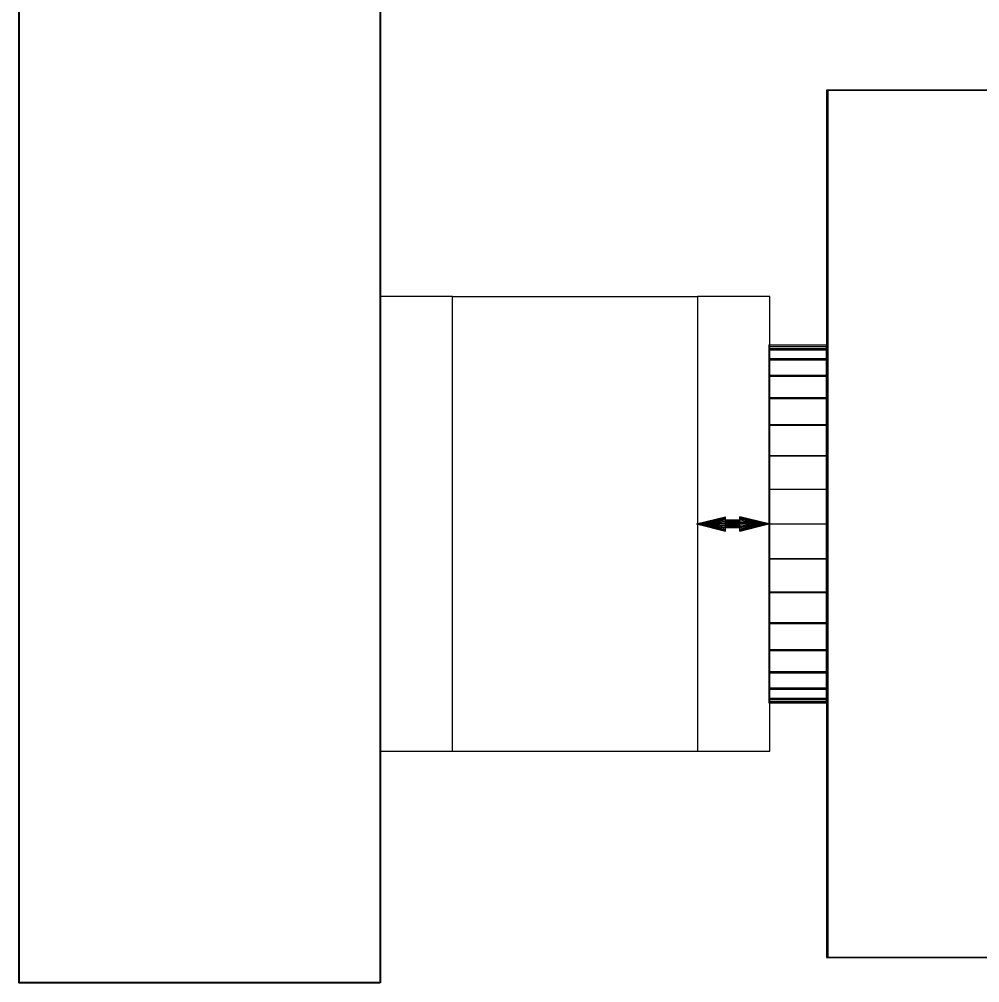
# Model space of a CAD drawing. Header units: inches. Extents: x -172 to 5713, y -54 to 3470.
# Drawn here: x 4597.1 to 4663.6, y 123.1 to 189.8 of the extents above; entities that cross this region are included whole.
import ezdxf
from ezdxf.enums import TextEntityAlignment as Align

# ---------------------------------------------------------------- set-up
doc = ezdxf.new("R2010")
doc.units = ezdxf.units.IN
doc.header["$MEASUREMENT"] = 0
for name, color, linetype, lineweight in [('MTY-EMIS-KANALI', 150, 'Continuous', 0), ('MTY-UFLEME-KANALI-Flex', 21, 'ZIGZAG', 0), ('VDI3805_Objects', 7, 'Continuous', 0)]:
    doc.layers.add(name, color=color, linetype=linetype, lineweight=lineweight)
doc.layers.add('MTY-UFLEME-KANALI', color=20, linetype='Continuous')
doc.styles.add('CAP', font='simplxtw.shx', dxfattribs={"width": 0.65})
doc.linetypes.add('ZIGZAG', pattern='A,0.0001,-0.2,[131,ltypeshp.shx,S=0.2,R=0,X=-0.2,Y=0],-0.4,[131,ltypeshp.shx,S=0.2,R=180.00002,X=0.2,Y=0],-0.2', length=0.8001)

# ---------------------------------------------------------------- blocks, each defined once
blk = doc.blocks.new('*U40')
at = {"layer": 'MTY-UFLEME-KANALI-Flex', "ltscale": 0.5}
for p, q in [((-15.75, -118.588), (-15.75, -101.612)), ((15.75, -118.588), (15.75, -101.612))]:
    blk.add_line(p, q, dxfattribs=at)
at = {"layer": 'MTY-UFLEME-KANALI-Flex', "linetype": 'ByBlock', "ltscale": 0.5}
for points in [[(15.75, -96.612), (-15.75, -96.612), (-15.75, -101.612), (15.75, -101.612)], [(15.75, -118.588), (-15.75, -118.588), (-15.75, -123.588), (15.75, -123.588)]]:
    blk.add_lwpolyline(points, close=True, dxfattribs=at)
at = {"layer": 'MTY-UFLEME-KANALI-Flex', "color": 7, "ltscale": 0.5, "style": 'CAP', "width": 0.5}
blk.add_attdef('X', text='', height=18, dxfattribs=at).set_placement((-40.676, 11.876), align=Align.CENTER)
blk = doc.blocks.new('70205_970_03')
at = {"layer": 'VDI3805_Objects', "color": 253}
for p, q in [((-0.3005, -0.3005), (-0.3005, 0.3005)), ((0.3005, 0.3005), (-0.3005, 0.3005)), ((0.3005, -0.3005), (0.3005, 0.3005)), ((0.3005, 0.3005), (0.31561, 0.3005)), ((0.4355, 0.3005), (0.3005, 0.3005)), ((0.31561, -0.3005), (0.31561, 0.3005)), ((0.31561, 0.3005), (0.4355, 0.3005)), ((0.4345, -0.3005), (0.4345, 0.3005)), ((0.4345, 0.3005), (0.4355, 0.3005)), ((0.4355, -0.3005), (0.4355, 0.3005)), ((0.4355, -0.3005), (0.4355, 0.3005)), ((-0.2995, -0.2995), (-0.2995, 0.2995)), ((-0.2995, 0.2995), (0.2995, 0.2995)), ((-0.269, 0.295), (-0.295, 0.295)), ((-0.295, 0.295), (-0.295, 0.265)), ((-0.295, 0.295), (-0.265, 0.295)), ((-0.269, 0.295), (-0.269, 0.265)), ((-0.265, 0.295), (-0.265, 0.265)), ((0.265, 0.265), (0.265, 0.295)), ((0.265, 0.295), (0.295, 0.295)), ((0.295, 0.295), (0.269, 0.295)), ((0.269, 0.265), (0.269, 0.295)), ((0.295, 0.265), (0.295, 0.295)), ((0.2995, 0.2995), (0.2995, -0.2995)), ((-0.285, 0.28), (-0.2849, 0.28097)), ((-0.2849, 0.28097), (-0.28462, 0.28191)), ((-0.28462, 0.28191), (-0.28416, 0.28278)), ((-0.28416, 0.28278), (-0.28354, 0.28354)), ((-0.28354, 0.28354), (-0.28278, 0.28416)), ((-0.28278, 0.28416), (-0.28191, 0.28462)), ((-0.28191, 0.28462), (-0.28097, 0.2849)), ((-0.28097, 0.2849), (-0.28, 0.285)), ((-0.28, 0.285), (-0.27903, 0.2849)), ((-0.27903, 0.2849), (-0.27809, 0.28462)), ((-0.27809, 0.28462), (-0.27722, 0.28416)), ((-0.27722, 0.28416), (-0.27646, 0.28354)), ((-0.27646, 0.28354), (-0.27584, 0.28278)), ((-0.27584, 0.28278), (-0.27538, 0.28191)), ((-0.27538, 0.28191), (-0.2751, 0.28097)), ((-0.2751, 0.28097), (-0.275, 0.28)), ((0.275, 0.28), (0.2751, 0.28097)), ((0.2751, 0.28097), (0.27538, 0.28191)), ((0.27538, 0.28191), (0.27584, 0.28278)), ((0.27584, 0.28278), (0.27646, 0.28354)), ((0.27646, 0.28354), (0.27722, 0.28416)), ((0.27722, 0.28416), (0.27809, 0.28462)), ((0.27809, 0.28462), (0.27903, 0.2849)), ((0.27903, 0.2849), (0.28, 0.285)), ((0.28, 0.285), (0.28097, 0.2849)), ((0.28097, 0.2849), (0.28191, 0.28462)), ((0.28191, 0.28462), (0.28278, 0.28416)), ((0.28278, 0.28416), (0.28354, 0.28354)), ((0.28354, 0.28354), (0.28416, 0.28278)), ((0.28416, 0.28278), (0.28462, 0.28191)), ((0.28462, 0.28191), (0.2849, 0.28097)), ((0.2849, 0.28097), (0.285, 0.28)), ((-0.2849, 0.27903), (-0.285, 0.28)), ((-0.28462, 0.27809), (-0.2849, 0.27903)), ((-0.28416, 0.27722), (-0.28462, 0.27809)), ((-0.28354, 0.27646), (-0.28416, 0.27722)), ((-0.28278, 0.27584), (-0.28354, 0.27646)), ((-0.28191, 0.27538), (-0.28278, 0.27584)), ((-0.28097, 0.2751), (-0.28191, 0.27538)), ((-0.28, 0.275), (-0.28097, 0.2751)), ((-0.27903, 0.2751), (-0.28, 0.275)), ((-0.27809, 0.27538), (-0.27903, 0.2751)), ((-0.27722, 0.27584), (-0.27809, 0.27538)), ((-0.27646, 0.27646), (-0.27722, 0.27584)), ((-0.27584, 0.27722), (-0.27646, 0.27646)), ((-0.27538, 0.27809), (-0.27584, 0.27722)), ((-0.2751, 0.27903), (-0.27538, 0.27809)), ((-0.275, 0.28), (-0.2751, 0.27903)), ((0.2751, 0.27903), (0.275, 0.28)), ((0.27538, 0.27809), (0.2751, 0.27903)), ((0.27584, 0.27722), (0.27538, 0.27809)), ((0.27646, 0.27646), (0.27584, 0.27722)), ((0.27722, 0.27584), (0.27646, 0.27646)), ((0.27809, 0.27538), (0.27722, 0.27584)), ((0.27903, 0.2751), (0.27809, 0.27538)), ((0.28, 0.275), (0.27903, 0.2751)), ((0.28097, 0.2751), (0.28, 0.275)), ((0.28191, 0.27538), (0.28097, 0.2751)), ((0.28278, 0.27584), (0.28191, 0.27538)), ((0.28354, 0.27646), (0.28278, 0.27584)), ((0.28416, 0.27722), (0.28354, 0.27646)), ((0.28462, 0.27809), (0.28416, 0.27722)), ((0.2849, 0.27903), (0.28462, 0.27809)), ((0.285, 0.28), (0.2849, 0.27903)), ((-0.295, 0.265), (-0.269, 0.265)), ((-0.265, 0.265), (-0.295, 0.265)), ((0.295, 0.265), (0.265, 0.265)), ((0.269, 0.265), (0.295, 0.265)), ((0.4355, 0.12162), (0.4355, 0.124)), ((0.4755, 0.124), (0.4355, 0.124)), ((0.4755, 0.123), (0.4355, 0.123)), ((0.4355, 0.123), (0.4355, 0.12064)), ((0.4355, 0.11456), (0.4355, 0.12162)), ((0.4755, 0.12162), (0.4355, 0.12162)), ((0.4755, 0.12064), (0.4355, 0.12064)), ((0.4355, 0.12064), (0.4355, 0.11364)), ((0.4755, 0.12162), (0.4755, 0.124)), ((0.4755, 0.12064), (0.4755, 0.123)), ((0.4755, 0.11456), (0.4755, 0.12162)), ((0.4755, 0.11364), (0.4755, 0.12064)), ((0.4355, 0.1031), (0.4355, 0.11456)), ((0.4755, 0.11456), (0.4355, 0.11456)), ((0.4755, 0.11364), (0.4355, 0.11364)), ((0.4355, 0.11364), (0.4355, 0.10227)), ((0.4755, 0.1031), (0.4755, 0.11456)), ((0.4755, 0.10227), (0.4755, 0.11364)), ((0.4355, 0.08768), (0.4355, 0.1031)), ((0.4755, 0.1031), (0.4355, 0.1031)), ((0.4755, 0.10227), (0.4355, 0.10227)), ((0.4355, 0.10227), (0.4355, 0.08697)), ((0.4755, 0.08768), (0.4755, 0.1031)), ((0.4755, 0.08697), (0.4755, 0.10227)), ((0.4355, 0.06889), (0.4355, 0.08768)), ((0.4755, 0.08768), (0.4355, 0.08768)), ((0.4755, 0.08697), (0.4355, 0.08697)), ((0.4355, 0.08697), (0.4355, 0.06834)), ((0.4755, 0.06889), (0.4755, 0.08768)), ((0.4755, 0.06834), (0.4755, 0.08697)), ((0.4355, 0.04745), (0.4355, 0.06889)), ((0.4755, 0.06889), (0.4355, 0.06889)), ((0.4755, 0.06834), (0.4355, 0.06834)), ((0.4355, 0.06834), (0.4355, 0.04707)), ((0.4755, 0.04745), (0.4755, 0.06889)), ((0.4755, 0.04707), (0.4755, 0.06834)), ((0.4355, 0.02419), (0.4355, 0.04745)), ((0.4755, 0.04745), (0.4355, 0.04745)), ((0.4755, 0.04707), (0.4355, 0.04707)), ((0.4355, 0.04707), (0.4355, 0.024)), ((0.4755, 0.02419), (0.4755, 0.04745)), ((0.4755, 0.024), (0.4755, 0.04707)), ((0.4355, 0), (0.4355, 0.02419)), ((0.4755, 0.02419), (0.4355, 0.02419)), ((0.4755, 0.024), (0.4355, 0.024)), ((0.4355, 0.024), (0.4355, 0)), ((0.4755, 0), (0.4755, 0.02419)), ((0.4755, 0), (0.4755, 0.024)), ((0.4355, -0.02419), (0.4355, 0)), ((0.4755, 0), (0.4355, 0)), ((0.4355, 0), (0.4355, -0.024)), ((0.4755, -0.02419), (0.4755, 0)), ((0.4755, -0.024), (0.4755, 0)), ((0.4755, -0.024), (0.4355, -0.024)), ((0.4355, -0.024), (0.4355, -0.04707)), ((0.4355, -0.04745), (0.4355, -0.02419)), ((0.4755, -0.02419), (0.4355, -0.02419)), ((0.4755, -0.04707), (0.4755, -0.024)), ((0.4755, -0.04745), (0.4755, -0.02419)), ((0.4755, -0.04707), (0.4355, -0.04707)), ((0.4355, -0.04707), (0.4355, -0.06834)), ((0.4355, -0.06889), (0.4355, -0.04745)), ((0.4755, -0.04745), (0.4355, -0.04745)), ((0.4755, -0.06834), (0.4755, -0.04707)), ((0.4755, -0.06889), (0.4755, -0.04745)), ((0.4755, -0.06834), (0.4355, -0.06834)), ((0.4355, -0.06834), (0.4355, -0.08697)), ((0.4355, -0.08768), (0.4355, -0.06889)), ((0.4755, -0.06889), (0.4355, -0.06889)), ((0.4755, -0.08697), (0.4755, -0.06834)), ((0.4755, -0.08768), (0.4755, -0.06889)), ((0.4755, -0.08697), (0.4355, -0.08697)), ((0.4355, -0.08697), (0.4355, -0.10227)), ((0.4355, -0.1031), (0.4355, -0.08768)), ((0.4755, -0.08768), (0.4355, -0.08768)), ((0.4755, -0.10227), (0.4755, -0.08697)), ((0.4755, -0.1031), (0.4755, -0.08768)), ((0.4755, -0.10227), (0.4355, -0.10227)), ((0.4355, -0.10227), (0.4355, -0.11364)), ((0.4355, -0.11456), (0.4355, -0.1031)), ((0.4755, -0.1031), (0.4355, -0.1031)), ((0.4755, -0.11364), (0.4755, -0.10227)), ((0.4755, -0.11456), (0.4755, -0.1031)), ((0.4755, -0.11364), (0.4355, -0.11364)), ((0.4355, -0.11364), (0.4355, -0.12064)), ((0.4355, -0.12162), (0.4355, -0.11456)), ((0.4755, -0.11456), (0.4355, -0.11456)), ((0.4755, -0.12064), (0.4755, -0.11364)), ((0.4755, -0.12162), (0.4755, -0.11456)), ((0.4755, -0.12064), (0.4355, -0.12064)), ((0.4355, -0.12064), (0.4355, -0.123)), ((0.4355, -0.12162), (0.4355, -0.124)), ((0.4755, -0.12162), (0.4355, -0.12162)), ((0.4755, -0.123), (0.4355, -0.123)), ((0.4755, -0.124), (0.4355, -0.124)), ((0.4755, -0.123), (0.4755, -0.12064)), ((0.4755, -0.124), (0.4755, -0.12162)), ((-0.269, -0.265), (-0.295, -0.265)), ((-0.295, -0.265), (-0.295, -0.295)), ((-0.295, -0.265), (-0.265, -0.265)), ((-0.269, -0.265), (-0.269, -0.295)), ((-0.265, -0.265), (-0.265, -0.295)), ((0.265, -0.295), (0.265, -0.265)), ((0.265, -0.265), (0.295, -0.265)), ((0.295, -0.265), (0.269, -0.265)), ((0.269, -0.295), (0.269, -0.265)), ((0.295, -0.295), (0.295, -0.265)), ((-0.285, -0.28), (-0.2849, -0.27903)), ((-0.2849, -0.28097), (-0.285, -0.28)), ((-0.2849, -0.27903), (-0.28462, -0.27809)), ((-0.28462, -0.27809), (-0.28416, -0.27722)), ((-0.28416, -0.27722), (-0.28354, -0.27646)), ((-0.28354, -0.27646), (-0.28278, -0.27584)), ((-0.28278, -0.27584), (-0.28191, -0.27538)), ((-0.28191, -0.27538), (-0.28097, -0.2751)), ((-0.28097, -0.2751), (-0.28, -0.275)), ((-0.28, -0.275), (-0.27903, -0.2751)), ((-0.27903, -0.2751), (-0.27809, -0.27538)), ((-0.27809, -0.27538), (-0.27722, -0.27584)), ((-0.27722, -0.27584), (-0.27646, -0.27646)), ((-0.27646, -0.27646), (-0.27584, -0.27722)), ((-0.27584, -0.27722), (-0.27538, -0.27809)), ((-0.27538, -0.27809), (-0.2751, -0.27903)), ((-0.2751, -0.27903), (-0.275, -0.28)), ((-0.275, -0.28), (-0.2751, -0.28097)), ((0.275, -0.28), (0.2751, -0.27903)), ((0.2751, -0.28097), (0.275, -0.28)), ((0.2751, -0.27903), (0.27538, -0.27809)), ((0.27538, -0.27809), (0.27584, -0.27722)), ((0.27584, -0.27722), (0.27646, -0.27646)), ((0.27646, -0.27646), (0.27722, -0.27584)), ((0.27722, -0.27584), (0.27809, -0.27538)), ((0.27809, -0.27538), (0.27903, -0.2751)), ((0.27903, -0.2751), (0.28, -0.275)), ((0.28, -0.275), (0.28097, -0.2751)), ((0.28097, -0.2751), (0.28191, -0.27538)), ((0.28191, -0.27538), (0.28278, -0.27584)), ((0.28278, -0.27584), (0.28354, -0.27646)), ((0.28354, -0.27646), (0.28416, -0.27722)), ((0.28416, -0.27722), (0.28462, -0.27809)), ((0.28462, -0.27809), (0.2849, -0.27903)), ((0.2849, -0.27903), (0.285, -0.28)), ((0.285, -0.28), (0.2849, -0.28097)), ((-0.28462, -0.28191), (-0.2849, -0.28097)), ((-0.28416, -0.28278), (-0.28462, -0.28191)), ((-0.28354, -0.28354), (-0.28416, -0.28278)), ((-0.28278, -0.28416), (-0.28354, -0.28354)), ((-0.28191, -0.28462), (-0.28278, -0.28416)), ((-0.28097, -0.2849), (-0.28191, -0.28462)), ((-0.28, -0.285), (-0.28097, -0.2849)), ((-0.27903, -0.2849), (-0.28, -0.285)), ((-0.27809, -0.28462), (-0.27903, -0.2849)), ((-0.27722, -0.28416), (-0.27809, -0.28462)), ((-0.27646, -0.28354), (-0.27722, -0.28416)), ((-0.27584, -0.28278), (-0.27646, -0.28354)), ((-0.27538, -0.28191), (-0.27584, -0.28278)), ((-0.2751, -0.28097), (-0.27538, -0.28191)), ((0.27538, -0.28191), (0.2751, -0.28097)), ((0.27584, -0.28278), (0.27538, -0.28191)), ((0.27646, -0.28354), (0.27584, -0.28278)), ((0.27722, -0.28416), (0.27646, -0.28354)), ((0.27809, -0.28462), (0.27722, -0.28416)), ((0.27903, -0.2849), (0.27809, -0.28462)), ((0.28, -0.285), (0.27903, -0.2849)), ((0.28097, -0.2849), (0.28, -0.285)), ((0.28191, -0.28462), (0.28097, -0.2849)), ((0.28278, -0.28416), (0.28191, -0.28462)), ((0.28354, -0.28354), (0.28278, -0.28416)), ((0.28416, -0.28278), (0.28354, -0.28354)), ((0.28462, -0.28191), (0.28416, -0.28278)), ((0.2849, -0.28097), (0.28462, -0.28191)), ((0.2995, -0.2995), (-0.2995, -0.2995)), ((-0.295, -0.295), (-0.269, -0.295)), ((-0.265, -0.295), (-0.295, -0.295)), ((0.295, -0.295), (0.265, -0.295)), ((0.269, -0.295), (0.295, -0.295)), ((-0.3005, -0.3005), (0.3005, -0.3005)), ((0.3005, -0.3005), (0.31561, -0.3005)), ((0.4355, -0.3005), (0.3005, -0.3005)), ((0.31561, -0.3005), (0.4355, -0.3005)), ((0.4355, -0.3005), (0.4345, -0.3005))]:
    blk.add_line(p, q, dxfattribs=at)
blk = doc.blocks.new('70205_970_01')
at = {"layer": 'VDI3805_Objects', "color": 3}
for p, q in [((0.4955, 0.005), (0.4755, 0)), ((0.4755, 0), (0.4955, 0.0049)), ((0.4755, 0), (0.4955, 0.00462)), ((0.4755, 0), (0.4955, 0.00416)), ((0.4755, 0), (0.4955, 0.00354)), ((0.4755, 0), (0.4955, 0.00278)), ((0.4755, 0), (0.4955, 0.00191)), ((0.4755, 0), (0.4955, 0.00098)), ((0.4755, 0), (0.4955, 0)), ((0.4755, 0), (0.4955, -0.00098)), ((0.4755, 0), (0.4955, -0.00191)), ((0.4755, 0), (0.4955, -0.00278)), ((0.4755, 0), (0.4955, -0.00354)), ((0.4755, 0), (0.4955, -0.00416)), ((0.4755, 0), (0.4955, -0.00462)), ((0.4755, 0), (0.4955, -0.0049)), ((0.4755, 0), (0.4955, -0.005)), ((0.4955, 0.005), (0.4955, 0.0049)), ((0.4955, 0.0049), (0.4955, 0.00462)), ((0.4955, 0.00462), (0.4955, 0.00416)), ((0.4955, 0.00416), (0.4955, 0.00354)), ((0.4955, 0.00354), (0.4955, 0.00278)), ((0.4955, 0.00278), (0.4955, 0.00191)), ((0.4955, 0.00245), (0.4955, 0.0025)), ((0.5055, 0.0025), (0.4955, 0.0025)), ((0.4955, 0.00245), (0.4955, 0.00231)), ((0.4955, 0.00245), (0.5055, 0.00245)), ((0.4955, 0.00231), (0.4955, 0.00208)), ((0.4955, 0.00231), (0.5055, 0.00231)), ((0.4955, 0.00208), (0.4955, 0.00177)), ((0.4955, 0.00208), (0.5055, 0.00208)), ((0.4955, 0.00191), (0.4955, 0.00098)), ((0.4955, 0.00177), (0.4955, 0.00139)), ((0.4955, 0.00177), (0.5055, 0.00177)), ((0.4955, 0.00139), (0.4955, 0.00096)), ((0.4955, 0.00139), (0.5055, 0.00139)), ((0.4955, 0.00098), (0.4955, 0)), ((0.4955, 0.00096), (0.4955, 0.00049)), ((0.4955, 0.00096), (0.5055, 0.00096)), ((0.4955, 0.00049), (0.4955, 0)), ((0.4955, 0.00049), (0.5055, 0.00049)), ((0.4955, 0), (0.4955, -0.00098)), ((0.4955, 0), (0.4955, -0.00049)), ((0.4955, 0), (0.5055, 0)), ((0.5055, 0.0049), (0.5055, 0.005)), ((0.5255, 0), (0.5055, 0.005)), ((0.5055, 0.0049), (0.5055, 0.00462)), ((0.5255, 0), (0.5055, 0.0049)), ((0.5055, 0.00462), (0.5055, 0.00416)), ((0.5255, 0), (0.5055, 0.00462)), ((0.5055, 0.00416), (0.5055, 0.00354)), ((0.5255, 0), (0.5055, 0.00416)), ((0.5055, 0.00354), (0.5055, 0.00278)), ((0.5255, 0), (0.5055, 0.00354)), ((0.5055, 0.00278), (0.5055, 0.00191)), ((0.5255, 0), (0.5055, 0.00278)), ((0.5055, 0.0025), (0.5055, 0.00245)), ((0.5055, 0.00245), (0.5055, 0.00231)), ((0.5055, 0.00231), (0.5055, 0.00208)), ((0.5055, 0.00208), (0.5055, 0.00177)), ((0.5055, 0.00191), (0.5055, 0.00098)), ((0.5255, 0), (0.5055, 0.00191)), ((0.5055, 0.00177), (0.5055, 0.00139)), ((0.5055, 0.00139), (0.5055, 0.00096)), ((0.5055, 0.00098), (0.5055, 0)), ((0.5255, 0), (0.5055, 0.00098)), ((0.5055, 0.00096), (0.5055, 0.00049)), ((0.5055, 0.00049), (0.5055, 0)), ((0.5055, 0), (0.5055, -0.00049)), ((0.5055, 0), (0.5055, -0.00098)), ((0.5255, 0), (0.5055, 0)), ((0.5255, 0), (0.5055, -0.00098)), ((0.5255, 0), (0.5055, -0.00191)), ((0.5255, 0), (0.5055, -0.00278)), ((0.5255, 0), (0.5055, -0.00354)), ((0.5255, 0), (0.5055, -0.00416)), ((0.5255, 0), (0.5055, -0.00462)), ((0.5255, 0), (0.5055, -0.0049)), ((0.5255, 0), (0.5055, -0.005)), ((0.4955, -0.00049), (0.4955, -0.00096)), ((0.4955, -0.00049), (0.5055, -0.00049)), ((0.4955, -0.00096), (0.4955, -0.00139)), ((0.4955, -0.00096), (0.5055, -0.00096)), ((0.4955, -0.00098), (0.4955, -0.00191)), ((0.4955, -0.00139), (0.4955, -0.00177)), ((0.4955, -0.00139), (0.5055, -0.00139)), ((0.4955, -0.00177), (0.4955, -0.00208)), ((0.4955, -0.00177), (0.5055, -0.00177)), ((0.4955, -0.00191), (0.4955, -0.00278)), ((0.4955, -0.00208), (0.4955, -0.00231)), ((0.4955, -0.00208), (0.5055, -0.00208)), ((0.4955, -0.00231), (0.4955, -0.00245)), ((0.4955, -0.00231), (0.5055, -0.00231)), ((0.4955, -0.00245), (0.4955, -0.0025)), ((0.4955, -0.00245), (0.5055, -0.00245)), ((0.4955, -0.0025), (0.5055, -0.0025)), ((0.4955, -0.00278), (0.4955, -0.00354)), ((0.4955, -0.00354), (0.4955, -0.00416)), ((0.4955, -0.00416), (0.4955, -0.00462)), ((0.4955, -0.00462), (0.4955, -0.0049)), ((0.4955, -0.0049), (0.4955, -0.005)), ((0.5055, -0.00049), (0.5055, -0.00096)), ((0.5055, -0.00096), (0.5055, -0.00139)), ((0.5055, -0.00098), (0.5055, -0.00191)), ((0.5055, -0.00139), (0.5055, -0.00177)), ((0.5055, -0.00177), (0.5055, -0.00208)), ((0.5055, -0.00191), (0.5055, -0.00278)), ((0.5055, -0.00208), (0.5055, -0.00231)), ((0.5055, -0.00231), (0.5055, -0.00245)), ((0.5055, -0.00245), (0.5055, -0.0025)), ((0.5055, -0.00278), (0.5055, -0.00354)), ((0.5055, -0.00354), (0.5055, -0.00416)), ((0.5055, -0.00416), (0.5055, -0.00462)), ((0.5055, -0.00462), (0.5055, -0.0049)), ((0.5055, -0.0049), (0.5055, -0.005))]:
    blk.add_line(p, q, dxfattribs=at)
blk = doc.blocks.new('A$C00D65541')
at = {"layer": 'VDI3805_Objects', "xscale": 100, "yscale": 100, "zscale": 100}
for name in ['70205_970_03', '70205_970_01']:
    blk.add_blockref(name, (-50.351, -0.25), dxfattribs=at)

msp = doc.modelspace()

# ---------------------------------------------------------------- linework, layer by layer
at = {"layer": 'MTY-UFLEME-KANALI'}
msp.add_lwpolyline([(4622.064, 123.058), (4597.064, 123.058), (4597.064, 245.22), (4622.064, 245.22)], close=True, dxfattribs=at)

# ---------------------------------------------------------------- block references
at = {"rotation": 270}
msp.add_blockref('*U40', (4745.652, 154.856), dxfattribs=at).add_auto_attribs({'X': '%%C315'})
at = {"layer": 'MTY-EMIS-KANALI', "rotation": 180}
msp.add_blockref('A$C00D65541', (4646.16, 154.595), dxfattribs=at)

doc.saveas('drawing.dxf')
